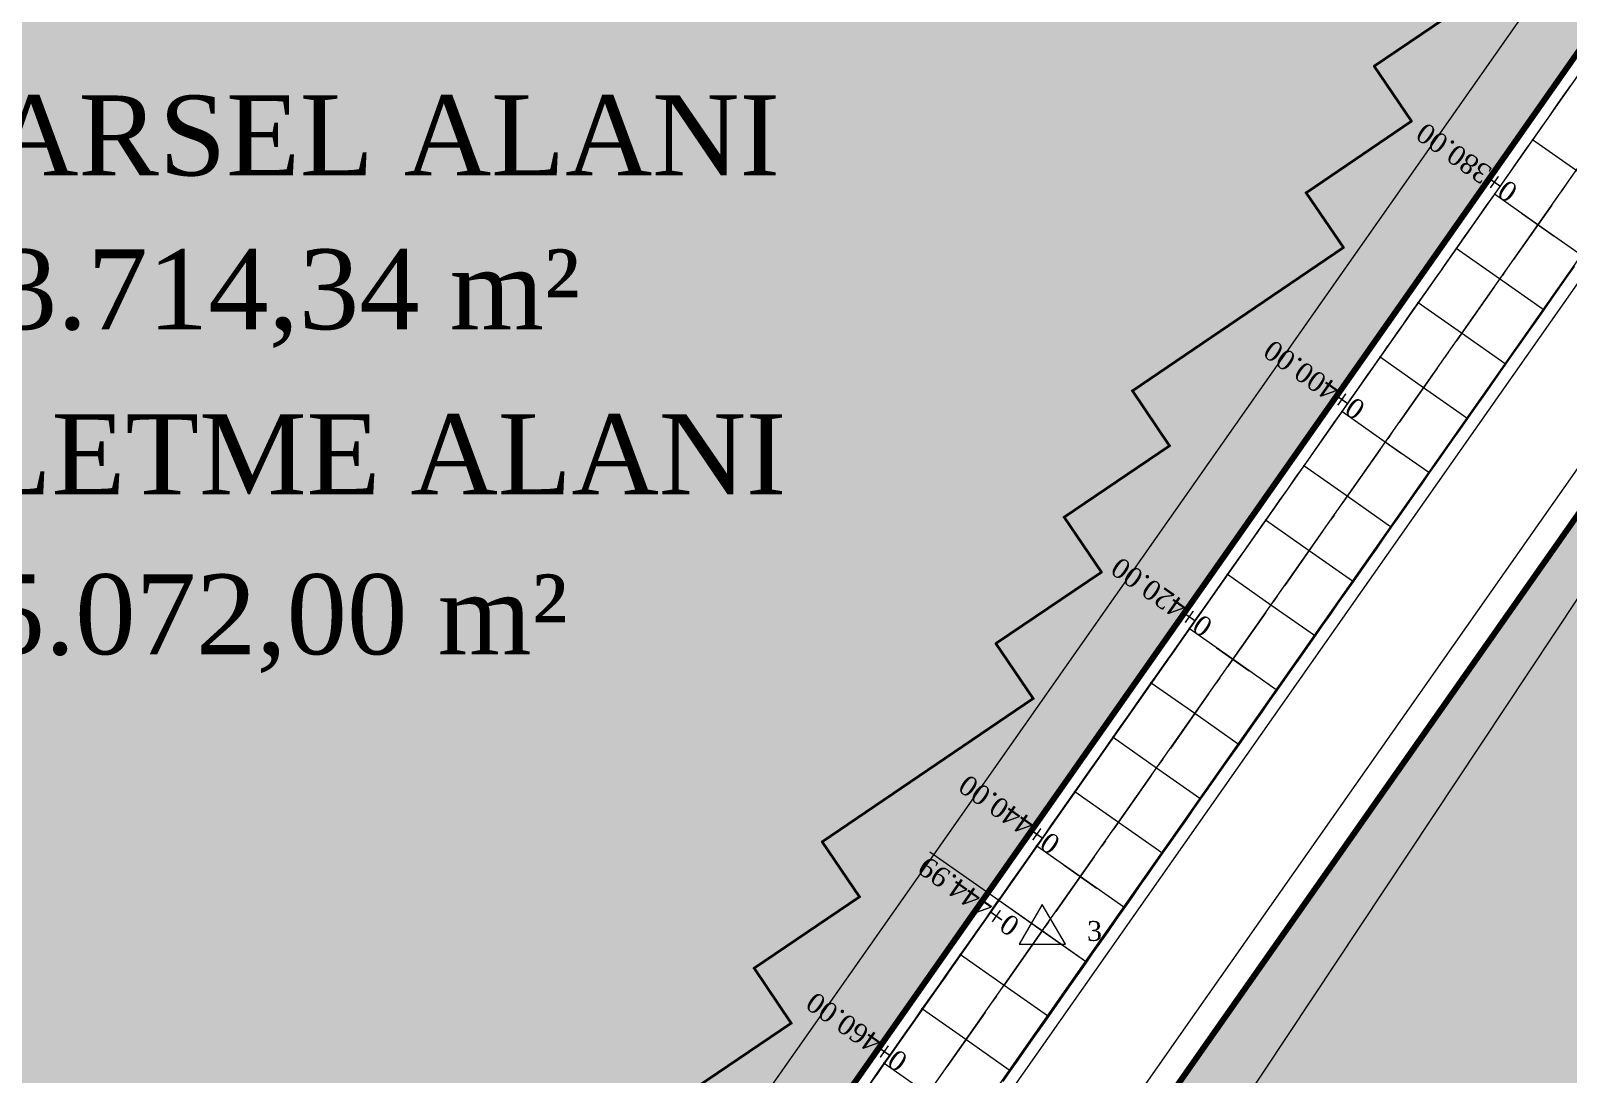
# Model space of a CAD drawing. Header units: metres. Extents: x 478603 to 489313, y 4282657 to 4289463.
# Drawn here: x 479987 to 480102.8, y 4287475.3 to 4287553.9 of the extents above; entities that cross this region are included whole.
import ezdxf

# ---------------------------------------------------------------- set-up
doc = ezdxf.new("R2010")
doc.units = ezdxf.units.M
for name, color, linetype, lineweight in [('ADAKENARI', 18, 'Continuous', 0), ('DEGER', 18, 'Continuous', 20), ('EKS_5', 5, 'Continuous', 0), ('EKSENLER', 3, 'Continuous', 0), ('HDA_5', 30, 'Continuous', 0), ('HDO_5', 30, 'Continuous', 0), ('KALDIRIM', 11, 'Continuous', 0), ('KDA_5', 150, 'Continuous', 20), ('KYA_5', 1, 'Continuous', 20), ('KYO_5', 1, 'Continuous', 20), ('PARSEL_ALAN', 254, 'Continuous', 0), ('PARSEL_SERA_ALAN', 9, 'Continuous', 40), ('PL_ALİNMAN', 1, 'Continuous', 0), ('PL_ENKESIT', 1, 'Continuous', 0), ('PL_KM', 4, 'Continuous', 0), ('PL_KMYAZI', 30, 'Continuous', 0), ('PL_SEMBOL', 7, 'Continuous', 0), ('PL_SOME', 7, 'Continuous', 0), ('PL_TOTFKM', 7, 'Continuous', 0), ('REFUJ', 63, 'Continuous', 0), ('REVIZE_ONERI_KAM_SNR', 9, 'Continuous', 0), ('SEV_KYA_HDA', 3, 'Continuous', 0), ('SEV_KYO_HDO', 3, 'Continuous', 0), ('SEV_YKA_KDA', 3, 'Continuous', 0), ('SNR_PLANONAMAA', 233, 'Continuous', 0), ('SNR_YAPIYAK', 18, 'Continuous', 0), ('YKA_5', 33, 'Continuous', 0), ('YKO_5', 33, 'Continuous', 0)]:
    doc.layers.add(name, color=color, linetype=linetype, lineweight=lineweight)
doc.styles.get("Standard").update_dxf_attribs({"font": 'times.ttf'})

# ---------------------------------------------------------------- blocks, each defined once
blk = doc.blocks.new('3')
at = {"layer": 'PL_SEMBOL'}
for p, q in [((0, 2), (-1.75, -1)), ((1.75, -1), (0, 2)), ((0.125, 0.125), (-0.125, -0.125)), ((-0.125, 0.125), (0.125, -0.125)), ((-1.75, -1), (1.75, -1))]:
    blk.add_line(p, q, dxfattribs=at)

msp = doc.modelspace()

# ---------------------------------------------------------------- hatches: boundary and pattern name
at = {"layer": 'PARSEL_ALAN'}
msp.add_hatch(color=256, dxfattribs=at).paths.add_polyline_path([(479996.22, 4287399.35), (480059.06, 4287488.92), (480291.13, 4287819.67), (480291.2, 4287822.99), (480283.53, 4287834.91), (480280.8, 4287835.46), (479887.05, 4287565.85), (479878.8, 4287560.2), (479992, 4287393.33)])
at = {"layer": 'PARSEL_SERA_ALAN'}
msp.add_hatch(color=256, dxfattribs=at).paths.add_polyline_path([(479889.34, 4287561.31), (480275.03, 4287822.94), (480280.65, 4287814.66), (480272.7, 4287809.28), (480264.76, 4287803.89), (480267.57, 4287799.75), (480259.62, 4287794.36), (480262.43, 4287790.22), (480254.48, 4287784.83), (480257.29, 4287780.69), (480241.4, 4287769.92), (480244.21, 4287765.78), (480236.26, 4287760.39), (480239.07, 4287756.25), (480231.12, 4287750.86), (480223.18, 4287745.47), (480225.99, 4287741.34), (480218.04, 4287735.95), (480220.85, 4287731.81), (480212.9, 4287726.42), (480215.71, 4287722.28), (480199.82, 4287711.5), (480202.63, 4287707.37), (480194.68, 4287701.98), (480197.49, 4287697.84), (480189.55, 4287692.45), (480192.35, 4287688.31), (480176.46, 4287677.53), (480179.27, 4287673.4), (480171.33, 4287668.01), (480174.13, 4287663.87), (480166.19, 4287658.48), (480168.99, 4287654.34), (480153.1, 4287643.56), (480155.91, 4287639.43), (480147.97, 4287634.04), (480150.77, 4287629.9), (480142.83, 4287624.51), (480134.88, 4287619.12), (480137.69, 4287614.98), (480129.75, 4287609.59), (480132.55, 4287605.46), (480124.61, 4287600.07), (480127.42, 4287595.93), (480111.53, 4287585.15), (480114.33, 4287581.01), (480106.39, 4287575.62), (480109.2, 4287571.49), (480101.25, 4287566.1), (480104.06, 4287561.96), (480088.17, 4287551.18), (480090.97, 4287547.04), (480083.03, 4287541.66), (480085.84, 4287537.52), (480069.95, 4287526.74), (480072.75, 4287522.6), (480064.81, 4287517.21), (480067.62, 4287513.07), (480059.67, 4287507.69), (480062.48, 4287503.55), (480046.59, 4287492.77), (480049.4, 4287488.63), (480041.45, 4287483.24), (480044.26, 4287479.1), (480036.31, 4287473.72), (480039.12, 4287469.58), (480023.23, 4287458.8), (480026.04, 4287454.66), (480018.09, 4287449.27), (480020.9, 4287445.13), (480005.01, 4287434.36), (480007.82, 4287430.22), (479999.87, 4287424.83), (480002.68, 4287420.69), (479994.73, 4287415.3), (479997.54, 4287411.16), (479989.6, 4287405.78), (479885.74, 4287558.88)])
at = {"layer": 'REVIZE_ONERI_KAM_SNR'}
msp.add_hatch(color=256, dxfattribs=at).paths.add_polyline_path([(480391.37, 4287736.67), (479958.38, 4287021.55), (479846.66, 4286823.22), (479817.89, 4286807.32), (479678.54, 4286593.14), (479667.02, 4286563.36), (479171.87, 4285664.49), (479060.05, 4285423.5), (478955.18, 4285211.94), (478971.57, 4285181.44), (478973.58, 4285138.06), (478896.83, 4284994.41), (478884.26, 4284953.22), (478871.38, 4284822.15), (478829.64, 4284818.29), (478829.64, 4284859.4), (478806.79, 4284865.48), (478716.87, 4284674.35), (478705.55, 4284645.23), (478602.86, 4284697.15), (478665.09, 4284834.56), (478661.84, 4284859.59), (478721.27, 4284982.03), (478734.09, 4284989.86), (478857.78, 4285241.35), (478838.86, 4285277.85), (478831.67, 4285382.6), (478866.61, 4285387.39), (478882.65, 4285289.09), (479341.44, 4286225.89), (479492.42, 4286515.34), (479668.69, 4286852.71), (479834.72, 4287134.36), (480316.15, 4287820.51), (480353.75, 4287856.55), (480321.39, 4287969.42), (480358.64, 4287985.06), (480384.47, 4287906.35), (480463.86, 4288018.44), (480598.66, 4288207.44), (480775.09, 4288481.28), (480856.22, 4288581.77), (481195.87, 4289025.92), (481277.92, 4288967.09), (481191.32, 4288856.62), (480684.78, 4288177.97), (480420.91, 4287781.11), (480447.15, 4287667.53), (480456.56, 4287584.46), (480422.31, 4287581.55), (480417.61, 4287623.09), (480404.49, 4287679.88)])

# ---------------------------------------------------------------- linework, layer by layer
at = {"layer": 'ADAKENARI', "lineweight": 200}
for p, q in [((480291.13, 4287819.67), (480059.06, 4287488.92)), ((480075.44, 4287477.43), (480316.15, 4287820.51)), ((480059.06, 4287488.92), (479996.22, 4287399.35)), ((479834.72, 4287134.36), (480075.44, 4287477.43))]:
    msp.add_line(p, q, dxfattribs=at)
at = {"layer": 'EKS_5'}
for p in [(480100.49, 4287539.25, 945.3), (480097.61, 4287535.16, 945.14), (480094.74, 4287531.07, 944.98), (480091.87, 4287526.97, 944.81), (480089, 4287522.88, 944.65), (480086.13, 4287518.79, 944.49), (480083.26, 4287514.69, 944.33), (480080.38, 4287510.6, 944.16), (480077.51, 4287506.51, 944), (480074.64, 4287502.42, 943.84), (480071.77, 4287498.32, 943.68), (480068.9, 4287494.23, 943.51), (480066.02, 4287490.14, 943.35), (480063.15, 4287486.04, 943.19), (480063.16, 4287486.05, 943.19), (480060.28, 4287481.95, 943.03), (480057.41, 4287477.86, 942.86)]:
    msp.add_point(p, dxfattribs=at)
at = {"layer": 'EKSENLER'}
for p, q in [((480063.16, 4287486.05), (480303.99, 4287829.29)), ((479822.1, 4287142.49), (480063.16, 4287486.05))]:
    msp.add_line(p, q, dxfattribs=at)
at = {"layer": 'HDA_5'}
for points in [[(480092.22, 4287534.45, 944.93), (480091.46, 4287533.37, 944.85), (480090.57, 4287532.1, 944.84)], [(480078.02, 4287514.21, 944.14), (480077.1, 4287512.9, 944.03), (480076.53, 4287512.09, 944), (480075.95, 4287511.27, 943.97), (480075.38, 4287510.45, 943.94), (480074.8, 4287509.63, 943.9), (480074.23, 4287508.81, 943.87), (480073.65, 4287507.99, 943.84), (480073.08, 4287507.17, 943.81), (480072.51, 4287506.36, 943.77), (480071.93, 4287505.54, 943.74), (480071.36, 4287504.72, 943.71), (480070.78, 4287503.9, 943.68), (480070.21, 4287503.08, 943.64), (480069.63, 4287502.26, 943.61), (480069.06, 4287501.44, 943.58), (480068.49, 4287500.63, 943.55), (480067.91, 4287499.81, 943.51), (480067.34, 4287498.99, 943.48), (480066.76, 4287498.17, 943.45), (480066.19, 4287497.35, 943.42), (480065.61, 4287496.53, 943.38), (480065.05, 4287495.72, 943.35), (480064.48, 4287494.92, 943.32), (480063.91, 4287494.11, 943.29), (480063.34, 4287493.29, 943.25), (480062.74, 4287492.44, 943.22), (480062.11, 4287491.54, 943.19), (480061.47, 4287490.63, 943.15), (480060.85, 4287489.74, 943.11), (480060.28, 4287488.93, 943.08), (480059.87, 4287488.35, 943.06), (480059.77, 4287488.21, 943.06), (480059.83, 4287488.28, 943.06), (480059.92, 4287488.42, 943.06), (480059.97, 4287488.5, 943.06), (480059.87, 4287488.35, 943.06), (480059.47, 4287487.77, 943.04), (480058.9, 4287486.96, 943), (480058.27, 4287486.06, 942.97), (480057.63, 4287485.15, 942.93), (480057, 4287484.25, 942.9), (480056.4, 4287483.4, 942.86), (480055.83, 4287482.58, 942.83), (480055.26, 4287481.78, 942.8), (480054.69, 4287480.97, 942.77), (480054.13, 4287480.16, 942.73), (480053.55, 4287479.35, 942.7), (480052.98, 4287478.53, 942.67), (480052.41, 4287477.71, 942.64), (480051.83, 4287476.89, 942.6), (480051.25, 4287476.07, 942.57), (480050.68, 4287475.25, 942.54)]]:
    msp.add_polyline3d(points, dxfattribs=at)
for p in [(480091.46, 4287533.37, 944.85), (480077.1, 4287512.9, 944.03), (480074.23, 4287508.81, 943.87), (480071.36, 4287504.72, 943.71), (480068.49, 4287500.63, 943.55), (480065.61, 4287496.53, 943.38), (480062.74, 4287492.44, 943.22), (480059.87, 4287488.35, 943.06), (480059.87, 4287488.35, 943.06), (480057, 4287484.25, 942.9), (480054.13, 4287480.16, 942.73), (480051.25, 4287476.07, 942.57)]:
    msp.add_point(p, dxfattribs=at)
at = {"layer": 'HDO_5'}
msp.add_polyline3d([(480103.19, 4287536.13, 945.14), (480102.62, 4287535.31, 945.11), (480102.05, 4287534.49, 945.07), (480101.47, 4287533.67, 945.04), (480100.9, 4287532.86, 945.01), (480100.32, 4287532.04, 944.98), (480099.75, 4287531.22, 944.94), (480099.17, 4287530.4, 944.91), (480098.6, 4287529.58, 944.88), (480098.03, 4287528.76, 944.85), (480097.45, 4287527.94, 944.81), (480096.88, 4287527.13, 944.78), (480096.3, 4287526.31, 944.75), (480095.73, 4287525.49, 944.72), (480095.15, 4287524.67, 944.68), (480094.58, 4287523.85, 944.65), (480094, 4287523.03, 944.62), (480093.43, 4287522.21, 944.59), (480092.86, 4287521.4, 944.55), (480092.28, 4287520.58, 944.52), (480091.71, 4287519.76, 944.49), (480091.13, 4287518.94, 944.46), (480090.56, 4287518.12, 944.42), (480089.98, 4287517.3, 944.39), (480089.41, 4287516.48, 944.36), (480088.84, 4287515.67, 944.33), (480088.26, 4287514.85, 944.29), (480087.69, 4287514.03, 944.26), (480087.11, 4287513.21, 944.23), (480086.54, 4287512.39, 944.2), (480085.96, 4287511.57, 944.16), (480085.39, 4287510.75, 944.13), (480084.82, 4287509.94, 944.1), (480084.24, 4287509.12, 944.07), (480083.67, 4287508.3, 944.03), (480083.09, 4287507.48, 944), (480082.52, 4287506.66, 943.97), (480081.94, 4287505.84, 943.94), (480081.37, 4287505.02, 943.9), (480080.79, 4287504.2, 943.87), (480080.22, 4287503.39, 943.84), (480079.65, 4287502.57, 943.81), (480079.07, 4287501.75, 943.77), (480078.5, 4287500.93, 943.74), (480077.92, 4287500.11, 943.71), (480077.35, 4287499.29, 943.68), (480076.77, 4287498.48, 943.64), (480076.2, 4287497.66, 943.61), (480075.63, 4287496.84, 943.58), (480075.05, 4287496.02, 943.55), (480074.48, 4287495.2, 943.51), (480073.9, 4287494.38, 943.48), (480073.33, 4287493.56, 943.45), (480072.75, 4287492.74, 943.42), (480072.18, 4287491.93, 943.38), (480071.61, 4287491.12, 943.35), (480071.04, 4287490.31, 943.32), (480070.48, 4287489.5, 943.29), (480069.9, 4287488.68, 943.25), (480069.31, 4287487.83, 943.22), (480068.68, 4287486.94, 943.19), (480068.04, 4287486.02, 943.15), (480067.41, 4287485.13, 943.11), (480066.84, 4287484.32, 943.08), (480066.44, 4287483.75, 943.06), (480066.34, 4287483.6, 943.06), (480066.39, 4287483.68, 943.06), (480066.49, 4287483.81, 943.06), (480066.54, 4287483.89, 943.06), (480066.44, 4287483.74, 943.06), (480066.03, 4287483.16, 943.04), (480065.46, 4287482.35, 943), (480064.83, 4287481.46, 942.97), (480064.19, 4287480.54, 942.93), (480063.56, 4287479.65, 942.9), (480062.97, 4287478.8, 942.86), (480062.39, 4287477.98, 942.83), (480061.83, 4287477.17, 942.8), (480061.26, 4287476.36, 942.77), (480060.69, 4287475.55, 942.73), (480060.12, 4287474.74, 942.7)], dxfattribs=at)
for p in [(480100.9, 4287532.86, 945.01), (480098.03, 4287528.76, 944.85), (480095.15, 4287524.67, 944.68), (480092.28, 4287520.58, 944.52), (480089.41, 4287516.48, 944.36), (480086.54, 4287512.39, 944.2), (480083.67, 4287508.3, 944.03), (480080.79, 4287504.2, 943.87), (480077.92, 4287500.11, 943.71), (480075.05, 4287496.02, 943.55), (480072.18, 4287491.93, 943.38), (480069.31, 4287487.83, 943.22), (480066.44, 4287483.75, 943.06), (480066.44, 4287483.74, 943.06), (480063.56, 4287479.65, 942.9), (480060.69, 4287475.55, 942.73)]:
    msp.add_point(p, dxfattribs=at)
at = {"layer": 'KALDIRIM'}
for p, q in [((480066.43, 4287483.75), (480310.94, 4287832.23)), ((480292.27, 4287819.55), (480059.88, 4287488.35)), ((480059.88, 4287488.35), (479997.77, 4287399.82)), ((479825.47, 4287140.32), (480066.43, 4287483.75))]:
    msp.add_line(p, q, dxfattribs=at)
at = {"layer": 'KDA_5'}
for points in [[(480102.95, 4287549.74, 945.41), (480102.38, 4287548.92, 945.38), (480101.8, 4287548.1, 945.36), (480101.23, 4287547.28, 945.33), (480100.65, 4287546.46, 945.3), (480100.08, 4287545.65, 945.27), (480099.51, 4287544.83, 945.23), (480098.94, 4287544.02, 945.19), (480098.37, 4287543.21, 945.15), (480097.79, 4287542.39, 945.11), (480097.21, 4287541.55, 945.07), (480096.6, 4287540.69, 945.04), (480095.99, 4287539.82, 945), (480095.39, 4287538.96, 944.96), (480094.81, 4287538.15, 944.92), (480094.33, 4287537.46, 944.89), (480094.02, 4287537.01, 944.92), (480093.8, 4287536.7, 944.94), (480093.61, 4287536.43, 944.96), (480093.44, 4287536.17, 944.98), (480093.27, 4287535.92, 945)], [(480089.21, 4287530.14, 944.77), (480089.14, 4287530.05, 944.76), (480089.06, 4287529.94, 944.74), (480088.97, 4287529.81, 944.73), (480088.84, 4287529.62, 944.7), (480088.59, 4287529.27, 944.66), (480088.14, 4287528.62, 944.62), (480087.56, 4287527.81, 944.57), (480086.95, 4287526.94, 944.51), (480086.33, 4287526.05, 944.46), (480085.72, 4287525.18, 944.41), (480085.13, 4287524.35, 944.37), (480084.56, 4287523.54, 944.34), (480084, 4287522.73, 944.3), (480083.43, 4287521.92, 944.27), (480082.85, 4287521.09, 944.23), (480082.24, 4287520.22, 944.21), (480081.62, 4287519.34, 944.19), (480081.01, 4287518.47, 944.16), (480080.44, 4287517.66, 944.15), (480079.98, 4287517, 944.13), (480079.71, 4287516.61, 944.16), (480079.55, 4287516.38, 944.17), (480079.43, 4287516.21, 944.18), (480079.33, 4287516.06, 944.19), (480079.22, 4287515.91, 944.2)]]:
    msp.add_polyline3d(points, dxfattribs=at)
for p in [(480100.08, 4287545.65, 945.27), (480097.21, 4287541.55, 945.07), (480094.33, 4287537.46, 944.89), (480088.59, 4287529.27, 944.66), (480085.72, 4287525.18, 944.41), (480082.85, 4287521.09, 944.23), (480079.98, 4287517, 944.13)]:
    msp.add_point(p, dxfattribs=at)
at = {"layer": 'KYA_5'}
for points in [[(480093.27, 4287535.92, 945), (480092.91, 4287535.43, 944.98), (480092.56, 4287534.93, 944.96), (480092.21, 4287534.43, 944.93), (480091.84, 4287533.92, 944.91), (480091.46, 4287533.37, 944.89), (480091.03, 4287532.76, 944.87), (480090.58, 4287532.12, 944.84), (480090.13, 4287531.46, 944.82), (480089.67, 4287530.81, 944.79), (480089.21, 4287530.14, 944.77)], [(480079.22, 4287515.91, 944.2), (480078.82, 4287515.34, 944.18), (480078.41, 4287514.76, 944.16), (480077.99, 4287514.17, 944.14), (480077.56, 4287513.57, 944.12), (480077.1, 4287512.91, 944.1), (480076.56, 4287512.15, 944.09), (480075.98, 4287511.33, 944.08), (480075.4, 4287510.5, 944.07), (480074.8, 4287509.66, 944.05), (480074.22, 4287508.82, 944.04), (480073.64, 4287508, 944.02), (480073.06, 4287507.18, 943.99), (480072.49, 4287506.36, 943.97), (480071.91, 4287505.55, 943.95), (480071.34, 4287504.73, 943.92), (480070.77, 4287503.91, 943.89), (480070.19, 4287503.09, 943.86), (480069.62, 4287502.28, 943.82), (480069.04, 4287501.46, 943.79), (480068.47, 4287500.64, 943.76), (480067.89, 4287499.82, 943.73), (480067.32, 4287499, 943.69), (480066.74, 4287498.18, 943.66), (480066.17, 4287497.36, 943.63), (480065.6, 4287496.54, 943.6), (480065.03, 4287495.74, 943.57), (480064.46, 4287494.93, 943.54), (480063.89, 4287494.12, 943.5), (480063.32, 4287493.3, 943.47), (480062.72, 4287492.45, 943.44), (480062.1, 4287491.56, 943.41), (480061.45, 4287490.64, 943.37), (480060.83, 4287489.75, 943.34), (480060.26, 4287488.94, 943.31), (480059.86, 4287488.37, 943.29), (480059.75, 4287488.22, 943.29), (480059.81, 4287488.3, 943.29), (480059.9, 4287488.43, 943.29), (480059.96, 4287488.51, 943.29), (480059.85, 4287488.36, 943.29), (480059.45, 4287487.78, 943.27), (480058.88, 4287486.97, 943.25), (480058.25, 4287486.08, 943.22), (480057.6, 4287485.16, 943.2), (480056.98, 4287484.27, 943.17), (480056.38, 4287483.42, 943.13), (480055.8, 4287482.6, 943.1), (480055.24, 4287481.79, 943.07), (480054.67, 4287480.98, 943.04), (480054.1, 4287480.18, 943), (480053.53, 4287479.36, 942.96), (480052.96, 4287478.54, 942.92), (480052.39, 4287477.72, 942.88), (480051.81, 4287476.9, 942.84), (480051.24, 4287476.08, 942.8), (480050.66, 4287475.26, 942.77), (480050.09, 4287474.44, 942.74)]]:
    msp.add_polyline3d(points, dxfattribs=at)
for p in [(480091.46, 4287533.37, 944.89), (480077.1, 4287512.91, 944.1), (480074.22, 4287508.82, 944.04), (480071.34, 4287504.73, 943.92), (480068.47, 4287500.64, 943.76), (480065.6, 4287496.54, 943.6), (480062.72, 4287492.45, 943.44), (480059.85, 4287488.36, 943.29), (480059.86, 4287488.37, 943.29), (480056.98, 4287484.27, 943.17), (480054.1, 4287480.18, 943), (480051.24, 4287476.08, 942.8)]:
    msp.add_point(p, dxfattribs=at)
at = {"layer": 'KYO_5'}
msp.add_polyline3d([(480103.22, 4287536.11, 945.48), (480102.65, 4287535.29, 945.45), (480102.07, 4287534.47, 945.43), (480101.5, 4287533.65, 945.41), (480100.93, 4287532.83, 945.38), (480100.35, 4287532.02, 945.36), (480099.78, 4287531.2, 945.33), (480099.21, 4287530.38, 945.31), (480098.63, 4287529.56, 945.28), (480098.06, 4287528.74, 945.26), (480097.48, 4287527.92, 945.22), (480096.91, 4287527.1, 945.19), (480096.34, 4287526.28, 945.16), (480095.76, 4287525.47, 945.12), (480095.19, 4287524.65, 945.09), (480094.61, 4287523.83, 945.05), (480094.04, 4287523.01, 945.02), (480093.46, 4287522.19, 944.99), (480092.89, 4287521.37, 944.95), (480092.31, 4287520.55, 944.92), (480091.74, 4287519.74, 944.89), (480091.17, 4287518.92, 944.86), (480090.59, 4287518.1, 944.83), (480090.02, 4287517.28, 944.8), (480089.44, 4287516.46, 944.77), (480088.87, 4287515.64, 944.75), (480088.3, 4287514.82, 944.73), (480087.72, 4287514, 944.71), (480087.15, 4287513.18, 944.68), (480086.58, 4287512.36, 944.66), (480086, 4287511.54, 944.64), (480085.43, 4287510.73, 944.62), (480084.86, 4287509.91, 944.61), (480084.28, 4287509.09, 944.59), (480083.71, 4287508.27, 944.57), (480083.14, 4287507.45, 944.54), (480082.56, 4287506.63, 944.51), (480081.99, 4287505.81, 944.48), (480081.41, 4287504.99, 944.45), (480080.84, 4287504.17, 944.42), (480080.26, 4287503.36, 944.38), (480079.69, 4287502.54, 944.34), (480079.11, 4287501.72, 944.3), (480078.54, 4287500.9, 944.26), (480077.96, 4287500.08, 944.21), (480077.39, 4287499.27, 944.17), (480076.81, 4287498.45, 944.13), (480076.24, 4287497.63, 944.08), (480075.66, 4287496.81, 944.04), (480075.09, 4287495.99, 943.99), (480074.51, 4287495.17, 943.98), (480073.94, 4287494.35, 943.96), (480073.37, 4287493.53, 943.94), (480072.79, 4287492.71, 943.92), (480072.22, 4287491.9, 943.9), (480071.65, 4287491.09, 943.89), (480071.09, 4287490.28, 943.87), (480070.52, 4287489.47, 943.85), (480069.95, 4287488.65, 943.83), (480069.36, 4287487.8, 943.82), (480068.73, 4287486.9, 943.79), (480068.09, 4287485.99, 943.77), (480067.46, 4287485.1, 943.74), (480066.9, 4287484.29, 943.72), (480066.49, 4287483.71, 943.7), (480066.39, 4287483.56, 943.7), (480066.44, 4287483.64, 943.7), (480066.54, 4287483.77, 943.7), (480066.59, 4287483.85, 943.7), (480066.49, 4287483.7, 943.7), (480066.08, 4287483.13, 943.68), (480065.52, 4287482.31, 943.66), (480064.89, 4287481.42, 943.63), (480064.25, 4287480.5, 943.6), (480063.62, 4287479.61, 943.58), (480063.02, 4287478.76, 943.55), (480062.45, 4287477.94, 943.51), (480061.88, 4287477.13, 943.48), (480061.32, 4287476.32, 943.45), (480060.75, 4287475.51, 943.42), (480060.18, 4287474.7, 943.39)], dxfattribs=at)
for p in [(480100.93, 4287532.83, 945.38), (480098.06, 4287528.74, 945.26), (480095.19, 4287524.65, 945.09), (480092.31, 4287520.55, 944.92), (480089.44, 4287516.46, 944.77), (480086.58, 4287512.36, 944.66), (480083.71, 4287508.27, 944.57), (480080.84, 4287504.17, 944.42), (480077.96, 4287500.08, 944.21), (480075.09, 4287495.99, 943.99), (480072.22, 4287491.9, 943.9), (480069.36, 4287487.8, 943.82), (480066.49, 4287483.71, 943.7), (480066.49, 4287483.7, 943.7), (480063.62, 4287479.61, 943.58), (480060.75, 4287475.51, 943.42)]:
    msp.add_point(p, dxfattribs=at)
at = {"layer": 'PARSEL_ALAN'}
for points in [[(479996.22, 4287399.35, 939.64), (480059.06, 4287488.92, 943.27), (480291.13, 4287819.67, 945.98), (480291.2, 4287822.99, 946.04), (480283.53, 4287834.91, 945.68), (480280.8, 4287835.46, 945.57), (479887.05, 4287565.85, 932.11), (479878.8, 4287560.2, 932.16), (479992, 4287393.33, 939.52), (479996.22, 4287399.35, 939.64)], [(479996.22, 4287399.35, 0), (480059.06, 4287488.92, 0), (480291.13, 4287819.67, 0), (480291.2, 4287822.99, 0), (480283.53, 4287834.91, 0), (480280.8, 4287835.46, 0), (479887.05, 4287565.85, 0), (479878.8, 4287560.2, 0), (479992, 4287393.33, 0), (479996.22, 4287399.35, 0)]]:
    msp.add_polyline3d(points, close=True, dxfattribs=at)
at = {"layer": 'PARSEL_SERA_ALAN'}
msp.add_polyline3d([(480104.06, 4287561.96, 0), (480088.17, 4287551.18, 0), (480090.97, 4287547.04, 0), (480083.03, 4287541.66, 0), (480085.84, 4287537.52, 0), (480069.95, 4287526.74, 0), (480072.75, 4287522.6, 0), (480064.81, 4287517.21, 0), (480067.62, 4287513.07, 0), (480059.67, 4287507.69, 0), (480062.48, 4287503.55, 0), (480046.59, 4287492.77, 0), (480049.4, 4287488.63, 0), (480041.45, 4287483.24, 0), (480044.26, 4287479.1, 0), (480036.31, 4287473.72, 0)], dxfattribs=at)
msp.add_polyline3d([(480104.06, 4287561.96, 0), (480088.17, 4287551.18, 0), (480090.97, 4287547.04, 0), (480083.03, 4287541.66, 0), (480085.84, 4287537.52, 0), (480069.95, 4287526.74, 0), (480072.75, 4287522.6, 0), (480064.81, 4287517.21, 0), (480067.62, 4287513.07, 0), (480059.67, 4287507.69, 0), (480062.48, 4287503.55, 0), (480046.59, 4287492.77, 0), (480049.4, 4287488.63, 0), (480041.45, 4287483.24, 0), (480044.26, 4287479.1, 0), (480036.31, 4287473.72, 0)], dxfattribs=at)
at = {"layer": 'PL_ALİNMAN'}
for p, q in [((480102.39, 4287541.96), (480102.1, 4287541.55)), ((480101.53, 4287540.73), (480098.65, 4287536.64)), ((480098.08, 4287535.82), (480097.79, 4287535.41)), ((480097.22, 4287534.59), (480094.35, 4287530.5)), ((480093.77, 4287529.68), (480093.48, 4287529.27)), ((480092.91, 4287528.45), (480090.04, 4287524.36)), ((480089.46, 4287523.54), (480089.18, 4287523.13)), ((480088.6, 4287522.31), (480085.73, 4287518.22)), ((480085.16, 4287517.4), (480084.87, 4287516.99)), ((480084.29, 4287516.18), (480081.42, 4287512.08)), ((480080.85, 4287511.26), (480080.56, 4287510.85)), ((480079.99, 4287510.04), (480077.12, 4287505.94)), ((480076.54, 4287505.12), (480076.25, 4287504.72)), ((480075.68, 4287503.9), (480072.81, 4287499.8)), ((480072.23, 4287498.98), (480071.95, 4287498.58)), ((480071.37, 4287497.76), (480068.5, 4287493.66)), ((480067.93, 4287492.85), (480067.64, 4287492.44)), ((480067.06, 4287491.62), (480064.19, 4287487.52)), ((480063.16, 4287486.05), (480060.28, 4287481.96)), ((480063.62, 4287486.71), (480063.33, 4287486.3)), ((480059.71, 4287481.14), (480059.42, 4287480.73)), ((480058.85, 4287479.91), (480055.98, 4287475.82))]:
    msp.add_line(p, q, dxfattribs=at)
at = {"layer": 'PL_ENKESIT'}
for points in [[(480106.67, 4287541.02, 945.64), (480106.64, 4287541.04, 945.34), (480106.63, 4287541.05, 945.39), (480103.36, 4287543.35, 945.47), (480100.08, 4287545.64, 945.39), (480100.08, 4287545.65, 945.27)], [(480103.8, 4287536.93, 945.5), (480103.77, 4287536.95, 945.17), (480103.76, 4287536.95, 945.22), (480100.49, 4287539.25, 945.3), (480097.21, 4287541.55, 945.22), (480097.21, 4287541.55, 945.07)], [(480100.93, 4287532.83, 945.38), (480100.9, 4287532.86, 945.01), (480100.89, 4287532.86, 945.06), (480097.61, 4287535.16, 945.14), (480094.34, 4287537.46, 945.06), (480094.33, 4287537.46, 944.89)], [(480098.06, 4287528.74, 945.26), (480098.03, 4287528.76, 944.85), (480098.02, 4287528.77, 944.9), (480094.74, 4287531.07, 944.98), (480091.47, 4287533.36, 944.9), (480091.46, 4287533.37, 944.85), (480091.46, 4287533.37, 944.89)], [(480095.19, 4287524.65, 945.09), (480095.15, 4287524.67, 944.68), (480095.15, 4287524.68, 944.73), (480091.87, 4287526.97, 944.81), (480088.6, 4287529.27, 944.73), (480088.59, 4287529.27, 944.66)], [(480092.31, 4287520.55, 944.92), (480092.28, 4287520.58, 944.52), (480092.27, 4287520.58, 944.57), (480089, 4287522.88, 944.65), (480085.72, 4287525.18, 944.57), (480085.72, 4287525.18, 944.41)], [(480089.44, 4287516.46, 944.77), (480089.41, 4287516.48, 944.36), (480089.4, 4287516.49, 944.41), (480086.13, 4287518.79, 944.49), (480082.85, 4287521.08, 944.41), (480082.85, 4287521.09, 944.23)], [(480086.58, 4287512.36, 944.66), (480086.54, 4287512.39, 944.2), (480086.53, 4287512.4, 944.25), (480083.26, 4287514.69, 944.33), (480079.98, 4287516.99, 944.25), (480079.98, 4287517, 944.13)], [(480083.71, 4287508.27, 944.57), (480083.67, 4287508.3, 944.03), (480083.66, 4287508.3, 944.08), (480080.38, 4287510.6, 944.16), (480077.11, 4287512.9, 944.08), (480077.1, 4287512.9, 944.03), (480077.1, 4287512.91, 944.1)], [(480080.84, 4287504.17, 944.42), (480080.79, 4287504.2, 943.87), (480080.79, 4287504.21, 943.92), (480077.51, 4287506.51, 944), (480074.24, 4287508.81, 943.92), (480074.23, 4287508.81, 943.87), (480074.22, 4287508.82, 944.04)], [(480077.96, 4287500.08, 944.21), (480077.92, 4287500.11, 943.71), (480077.91, 4287500.12, 943.76), (480074.64, 4287502.42, 943.84), (480071.37, 4287504.71, 943.76), (480071.36, 4287504.72, 943.71), (480071.34, 4287504.73, 943.92)], [(480075.09, 4287495.99, 943.99), (480075.05, 4287496.02, 943.55), (480075.04, 4287496.02, 943.6), (480071.77, 4287498.32, 943.68), (480068.49, 4287500.62, 943.6), (480068.49, 4287500.63, 943.55), (480068.47, 4287500.64, 943.76)], [(480072.22, 4287491.9, 943.9), (480072.18, 4287491.93, 943.38), (480072.17, 4287491.93, 943.43), (480068.9, 4287494.23, 943.51), (480065.62, 4287496.53, 943.43), (480065.61, 4287496.53, 943.38), (480065.6, 4287496.54, 943.6)], [(480069.36, 4287487.8, 943.82), (480069.31, 4287487.83, 943.22), (480069.3, 4287487.84, 943.27), (480066.02, 4287490.14, 943.35), (480062.75, 4287492.43, 943.27), (480062.74, 4287492.44, 943.22), (480062.72, 4287492.45, 943.44)], [(480066.49, 4287483.7, 943.7), (480066.44, 4287483.74, 943.06), (480066.43, 4287483.75, 943.11), (480063.15, 4287486.04, 943.19), (480059.88, 4287488.34, 943.11), (480059.87, 4287488.35, 943.06), (480059.85, 4287488.36, 943.29)], [(480066.49, 4287483.71, 943.7), (480066.44, 4287483.75, 943.06), (480066.43, 4287483.75, 943.11), (480063.16, 4287486.05, 943.19), (480059.88, 4287488.35, 943.11), (480059.87, 4287488.35, 943.06), (480059.86, 4287488.37, 943.29)], [(480063.62, 4287479.61, 943.58), (480063.56, 4287479.65, 942.9), (480063.56, 4287479.65, 942.95), (480060.28, 4287481.95, 943.03), (480057.01, 4287484.25, 942.95), (480057, 4287484.25, 942.9), (480056.98, 4287484.27, 943.17)], [(480060.75, 4287475.51, 943.42), (480060.69, 4287475.55, 942.73), (480060.68, 4287475.56, 942.78), (480057.41, 4287477.86, 942.86), (480054.13, 4287480.15, 942.78), (480054.13, 4287480.16, 942.73), (480054.1, 4287480.18, 943)], [(480057.87, 4287471.42, 943.24), (480057.82, 4287471.46, 942.57), (480057.81, 4287471.47, 942.62), (480054.54, 4287473.76, 942.7), (480051.26, 4287476.06, 942.62), (480051.25, 4287476.07, 942.57), (480051.24, 4287476.08, 942.8)]]:
    msp.add_polyline3d(points, dxfattribs=at)
at = {"layer": 'PL_KM'}
for p, q in [((480099.26, 4287540.11), (480101.71, 4287538.39)), ((480087.77, 4287523.74), (480090.23, 4287522.02)), ((480076.28, 4287507.37), (480078.74, 4287505.65)), ((480064.8, 4287491), (480067.25, 4287489.27))]:
    msp.add_line(p, q, dxfattribs=at)
at = {"layer": 'PL_SOME'}
msp.add_point((480063.16, 4287486.05), dxfattribs=at)
at = {"layer": 'REFUJ'}
for p, q in [((480067.25, 4287483.18), (480304.06, 4287820.68)), ((480073.8, 4287478.58), (480310.59, 4287816.06)), ((479826.31, 4287139.78), (480067.25, 4287483.18)), ((479833.04, 4287135.44), (480073.8, 4287478.58))]:
    msp.add_line(p, q, dxfattribs=at)
at = {"layer": 'REVIZE_ONERI_KAM_SNR'}
msp.add_polyline3d([(479492.42, 4286515.34, 0), (479668.69, 4286852.71, 0), (479834.72, 4287134.36, 0), (480316.15, 4287820.51, 0), (480353.75, 4287856.55, 0), (480321.39, 4287969.42, 0), (480358.64, 4287985.06, 0), (480384.47, 4287906.35, 0), (480463.86, 4288018.44, 0)], dxfattribs=at)
msp.add_polyline3d([(479492.42, 4286515.34, 0), (479668.69, 4286852.71, 0), (479834.72, 4287134.36, 0), (480316.15, 4287820.51, 0), (480353.75, 4287856.55, 0), (480321.39, 4287969.42, 0), (480358.64, 4287985.06, 0), (480384.47, 4287906.35, 0), (480463.86, 4288018.44, 0)], dxfattribs=at)
msp.add_polyline3d([(479492.42, 4286515.34, 0), (479668.69, 4286852.71, 0), (479834.72, 4287134.36, 0), (480316.15, 4287820.51, 0), (480353.75, 4287856.55, 0), (480321.39, 4287969.42, 0), (480358.64, 4287985.06, 0), (480384.47, 4287906.35, 0), (480463.86, 4288018.44, 0)], dxfattribs=at)
at = {"layer": 'SEV_KYA_HDA'}
for p, q in [((480091.46, 4287533.37, 944.89), (480091.46, 4287533.37, 944.87)), ((480077.67, 4287513.72, 944.13), (480077.67, 4287513.72, 944.12)), ((480076.52, 4287512.09, 944.09), (480076.53, 4287512.09, 944)), ((480075.37, 4287510.46, 944.06), (480075.37, 4287510.45, 944)), ((480074.22, 4287508.82, 944.04), (480074.23, 4287508.81, 943.87)), ((480073.06, 4287507.19, 943.99), (480073.07, 4287507.18, 943.9)), ((480071.91, 4287505.55, 943.95), (480071.93, 4287505.54, 943.74)), ((480070.77, 4287503.91, 943.89), (480070.77, 4287503.91, 943.78)), ((480069.62, 4287502.27, 943.82), (480069.63, 4287502.26, 943.61)), ((480068.47, 4287500.64, 943.76), (480068.48, 4287500.63, 943.65)), ((480067.32, 4287499, 943.69), (480067.34, 4287498.99, 943.48)), ((480066.17, 4287497.36, 943.63), (480066.18, 4287497.36, 943.52)), ((480065.02, 4287495.73, 943.57), (480065.04, 4287495.71, 943.35)), ((480063.87, 4287494.09, 943.5), (480063.88, 4287494.08, 943.39)), ((480062.72, 4287492.45, 943.44), (480062.74, 4287492.44, 943.22)), ((480061.58, 4287490.81, 943.38), (480061.58, 4287490.81, 943.27)), ((480060.43, 4287489.18, 943.32), (480060.44, 4287489.16, 943.09)), ((480059.28, 4287487.54, 943.26), (480059.29, 4287487.53, 943.15)), ((480058.13, 4287485.91, 943.22), (480058.15, 4287485.89, 942.96)), ((480056.98, 4287484.27, 943.17), (480056.99, 4287484.26, 943.03)), ((480055.83, 4287482.63, 943.1), (480055.85, 4287482.62, 942.83)), ((480054.68, 4287480.99, 943.04), (480054.69, 4287480.99, 942.9)), ((480053.53, 4287479.36, 942.96), (480053.55, 4287479.34, 942.7)), ((480052.38, 4287477.72, 942.88), (480052.39, 4287477.71, 942.76)), ((480051.24, 4287476.08, 942.8), (480051.25, 4287476.07, 942.57))]:
    msp.add_line(p, q, dxfattribs=at)
at = {"layer": 'SEV_KYO_HDO'}
for p, q in [((480102.65, 4287535.29, 945.45), (480102.63, 4287535.3, 945.28)), ((480101.5, 4287533.65, 945.41), (480101.47, 4287533.67, 945.04)), ((480100.35, 4287532.02, 945.36), (480100.34, 4287532.03, 945.17)), ((480099.21, 4287530.38, 945.31), (480099.17, 4287530.4, 944.91)), ((480098.06, 4287528.74, 945.26), (480098.04, 4287528.75, 945.05)), ((480096.91, 4287527.1, 945.19), (480096.88, 4287527.13, 944.78)), ((480095.76, 4287525.47, 945.12), (480095.74, 4287525.48, 944.92)), ((480094.61, 4287523.83, 945.05), (480094.58, 4287523.85, 944.65)), ((480093.46, 4287522.19, 944.99), (480093.45, 4287522.2, 944.79)), ((480092.31, 4287520.55, 944.92), (480092.28, 4287520.58, 944.52)), ((480091.17, 4287518.92, 944.86), (480091.15, 4287518.93, 944.66)), ((480090.02, 4287517.28, 944.8), (480089.98, 4287517.3, 944.39)), ((480088.87, 4287515.64, 944.75), (480088.85, 4287515.65, 944.54)), ((480087.72, 4287514, 944.71), (480087.69, 4287514.03, 944.26)), ((480086.58, 4287512.36, 944.66), (480086.56, 4287512.38, 944.43)), ((480085.43, 4287510.73, 944.62), (480085.39, 4287510.75, 944.13)), ((480084.28, 4287509.09, 944.59), (480084.26, 4287509.1, 944.33)), ((480083.14, 4287507.45, 944.54), (480083.09, 4287507.48, 944)), ((480081.99, 4287505.81, 944.48), (480081.97, 4287505.83, 944.21)), ((480080.84, 4287504.17, 944.42), (480080.79, 4287504.2, 943.87)), ((480079.69, 4287502.54, 944.34), (480079.67, 4287502.55, 944.07)), ((480078.54, 4287500.9, 944.26), (480078.5, 4287500.93, 943.74)), ((480077.39, 4287499.27, 944.17), (480077.37, 4287499.28, 943.92)), ((480076.24, 4287497.63, 944.08), (480076.2, 4287497.66, 943.61)), ((480075.09, 4287495.99, 943.99), (480075.07, 4287496.01, 943.77)), ((480073.94, 4287494.35, 943.96), (480073.9, 4287494.38, 943.48)), ((480072.79, 4287492.72, 943.92), (480072.77, 4287492.73, 943.67)), ((480071.65, 4287491.08, 943.89), (480071.6, 4287491.11, 943.35)), ((480070.5, 4287489.44, 943.85), (480070.48, 4287489.45, 943.57)), ((480069.36, 4287487.8, 943.82), (480069.31, 4287487.83, 943.22)), ((480068.21, 4287486.16, 943.77), (480068.18, 4287486.18, 943.46)), ((480067.06, 4287484.52, 943.72), (480067.01, 4287484.56, 943.09)), ((480065.91, 4287482.88, 943.68), (480065.89, 4287482.9, 943.35)), ((480064.77, 4287481.25, 943.63), (480064.71, 4287481.28, 942.96)), ((480063.62, 4287479.61, 943.58), (480063.59, 4287479.63, 943.24)), ((480062.47, 4287477.97, 943.52), (480062.41, 4287478.01, 942.83)), ((480061.32, 4287476.33, 943.45), (480061.29, 4287476.35, 943.11))]:
    msp.add_line(p, q, dxfattribs=at)
at = {"layer": 'SEV_YKA_KDA'}
for p, q in [((480101.81, 4287548.1, 945.48), (480101.8, 4287548.1, 945.36)), ((480100.66, 4287546.46, 945.42), (480100.66, 4287546.46, 945.36)), ((480099.51, 4287544.82, 945.35), (480099.5, 4287544.83, 945.23)), ((480098.36, 4287543.19, 945.29), (480098.36, 4287543.19, 945.22)), ((480097.21, 4287541.55, 945.22), (480097.21, 4287541.55, 945.07)), ((480096.06, 4287539.91, 945.16), (480096.06, 4287539.91, 945.08)), ((480094.91, 4287538.28, 945.09), (480094.91, 4287538.28, 944.93)), ((480093.77, 4287536.64, 945.03), (480093.76, 4287536.64, 944.99)), ((480088.02, 4287528.45, 944.7), (480088.02, 4287528.45, 944.61)), ((480086.87, 4287526.81, 944.64), (480086.87, 4287526.82, 944.57)), ((480085.72, 4287525.18, 944.57), (480085.72, 4287525.18, 944.41)), ((480084.58, 4287523.54, 944.51), (480084.57, 4287523.54, 944.42)), ((480083.43, 4287521.9, 944.44), (480083.42, 4287521.91, 944.26)), ((480082.28, 4287520.27, 944.38), (480082.28, 4287520.27, 944.29)), ((480081.13, 4287518.63, 944.31), (480081.12, 4287518.63, 944.17)), ((480079.98, 4287516.99, 944.25), (480079.98, 4287516.99, 944.19))]:
    msp.add_line(p, q, dxfattribs=at)
at = {"layer": 'SNR_PLANONAMAA'}
msp.add_line((480313.43, 4287827.6, 942.48), (480037.02, 4287410.95, 942.48), dxfattribs=at)
at = {"layer": 'SNR_YAPIYAK'}
for p, q in [((480286.16, 4287821.3, 912.34), (480054.97, 4287491.79, 912.34)), ((480054.97, 4287491.79, 912.34), (479992.06, 4287402.14, 912.34))]:
    msp.add_line(p, q, dxfattribs=at)
at = {"layer": 'YKA_5'}
msp.add_polyline3d([(480102.96, 4287549.74, 945.55), (480102.38, 4287548.92, 945.52), (480101.81, 4287548.1, 945.48), (480101.23, 4287547.28, 945.45), (480100.66, 4287546.46, 945.42), (480100.08, 4287545.64, 945.39), (480099.51, 4287544.83, 945.35), (480098.94, 4287544.02, 945.32), (480098.37, 4287543.2, 945.29), (480097.8, 4287542.38, 945.26), (480097.21, 4287541.55, 945.22), (480096.61, 4287540.69, 945.19), (480096, 4287539.82, 945.15), (480095.4, 4287538.97, 945.12), (480094.83, 4287538.15, 945.09), (480094.34, 4287537.46, 945.06), (480094.01, 4287536.98, 945.04), (480093.76, 4287536.64, 945.03), (480093.56, 4287536.34, 945.02), (480093.38, 4287536.09, 945.01), (480093.27, 4287535.92, 945), (480093.25, 4287535.9, 945), (480093.28, 4287535.95, 945), (480093.33, 4287536.01, 945), (480093.34, 4287536.03, 945), (480093.27, 4287535.92, 945), (480093.02, 4287535.57, 944.98), (480092.68, 4287535.09, 944.97), (480092.3, 4287534.55, 944.94), (480091.9, 4287533.98, 944.92), (480091.47, 4287533.36, 944.9), (480090.99, 4287532.68, 944.87), (480090.49, 4287531.97, 944.84), (480090, 4287531.27, 944.81), (480089.54, 4287530.62, 944.79), (480089.21, 4287530.14, 944.77), (480089.09, 4287529.98, 944.77), (480089.1, 4287529.99, 944.77), (480089.14, 4287530.05, 944.77), (480089.19, 4287530.12, 944.77), (480089.21, 4287530.14, 944.77), (480089.17, 4287530.09, 944.77), (480089.1, 4287529.99, 944.76), (480089, 4287529.84, 944.76), (480088.85, 4287529.64, 944.75), (480088.6, 4287529.27, 944.73), (480088.13, 4287528.61, 944.71), (480087.56, 4287527.8, 944.68), (480086.95, 4287526.93, 944.64), (480086.33, 4287526.05, 944.61), (480085.72, 4287525.18, 944.57), (480085.14, 4287524.34, 944.54), (480084.57, 4287523.53, 944.51), (480084, 4287522.73, 944.47), (480083.44, 4287521.91, 944.44), (480082.85, 4287521.08, 944.41), (480082.25, 4287520.22, 944.38), (480081.63, 4287519.34, 944.34), (480081.02, 4287518.48, 944.31), (480080.45, 4287517.66, 944.27), (480079.98, 4287516.99, 944.25), (480079.7, 4287516.59, 944.23), (480079.53, 4287516.34, 944.22), (480079.39, 4287516.15, 944.21), (480079.29, 4287516, 944.21), (480079.22, 4287515.91, 944.2), (480079.23, 4287515.93, 944.2), (480079.28, 4287515.99, 944.2), (480079.32, 4287516.04, 944.2), (480079.32, 4287516.05, 944.2), (480079.22, 4287515.91, 944.2), (480078.93, 4287515.49, 944.19), (480078.52, 4287514.92, 944.16), (480078.08, 4287514.28, 944.14), (480077.61, 4287513.61, 944.11), (480077.11, 4287512.9, 944.08), (480076.56, 4287512.12, 944.05), (480075.99, 4287511.3, 944.02), (480075.4, 4287510.47, 943.99), (480074.82, 4287509.64, 943.95), (480074.24, 4287508.81, 943.92), (480073.66, 4287507.98, 943.89), (480073.09, 4287507.16, 943.86), (480072.51, 4287506.35, 943.82), (480071.94, 4287505.53, 943.79), (480071.37, 4287504.71, 943.76), (480070.79, 4287503.89, 943.73), (480070.22, 4287503.08, 943.69), (480069.64, 4287502.26, 943.66), (480069.07, 4287501.44, 943.63), (480068.49, 4287500.62, 943.6), (480067.92, 4287499.8, 943.56), (480067.34, 4287498.98, 943.53), (480066.77, 4287498.16, 943.5), (480066.19, 4287497.34, 943.47), (480065.62, 4287496.53, 943.43), (480065.05, 4287495.72, 943.4), (480064.49, 4287494.91, 943.37), (480063.92, 4287494.1, 943.34), (480063.34, 4287493.28, 943.3), (480062.75, 4287492.43, 943.27), (480062.12, 4287491.54, 943.24), (480061.48, 4287490.62, 943.2), (480060.85, 4287489.73, 943.16), (480060.29, 4287488.92, 943.13), (480059.88, 4287488.35, 943.11), (480059.78, 4287488.2, 943.11), (480059.84, 4287488.28, 943.11), (480059.93, 4287488.41, 943.11), (480059.98, 4287488.49, 943.11), (480059.88, 4287488.34, 943.11), (480059.47, 4287487.76, 943.09), (480058.9, 4287486.95, 943.05), (480058.28, 4287486.06, 943.02), (480057.63, 4287485.14, 942.98), (480057.01, 4287484.25, 942.95), (480056.41, 4287483.4, 942.91), (480055.84, 4287482.58, 942.88), (480055.27, 4287481.77, 942.85), (480054.7, 4287480.96, 942.82), (480054.13, 4287480.15, 942.78), (480053.56, 4287479.34, 942.75), (480052.99, 4287478.52, 942.72), (480052.41, 4287477.7, 942.69), (480051.84, 4287476.88, 942.65), (480051.26, 4287476.06, 942.62), (480050.69, 4287475.24, 942.59)], dxfattribs=at)
for p in [(480100.08, 4287545.64, 945.39), (480097.21, 4287541.55, 945.22), (480094.34, 4287537.46, 945.06), (480091.47, 4287533.36, 944.9), (480088.6, 4287529.27, 944.73), (480085.72, 4287525.18, 944.57), (480082.85, 4287521.08, 944.41), (480079.98, 4287516.99, 944.25), (480077.11, 4287512.9, 944.08), (480074.24, 4287508.81, 943.92), (480071.37, 4287504.71, 943.76), (480068.49, 4287500.62, 943.6), (480065.62, 4287496.53, 943.43), (480062.75, 4287492.43, 943.27), (480059.88, 4287488.35, 943.11), (480059.88, 4287488.34, 943.11), (480057.01, 4287484.25, 942.95), (480054.13, 4287480.15, 942.78), (480051.26, 4287476.06, 942.62)]:
    msp.add_point(p, dxfattribs=at)
at = {"layer": 'YKO_5'}
msp.add_polyline3d([(480103.19, 4287536.14, 945.19), (480102.61, 4287535.32, 945.16), (480102.04, 4287534.5, 945.12), (480101.46, 4287533.68, 945.09), (480100.89, 4287532.86, 945.06), (480100.31, 4287532.04, 945.03), (480099.74, 4287531.22, 944.99), (480099.17, 4287530.41, 944.96), (480098.59, 4287529.59, 944.93), (480098.02, 4287528.77, 944.9), (480097.44, 4287527.95, 944.86), (480096.87, 4287527.13, 944.83), (480096.29, 4287526.31, 944.8), (480095.72, 4287525.49, 944.77), (480095.15, 4287524.68, 944.73), (480094.57, 4287523.86, 944.7), (480094, 4287523.04, 944.67), (480093.42, 4287522.22, 944.64), (480092.85, 4287521.4, 944.6), (480092.27, 4287520.58, 944.57), (480091.7, 4287519.76, 944.54), (480091.12, 4287518.95, 944.51), (480090.55, 4287518.13, 944.47), (480089.98, 4287517.31, 944.44), (480089.4, 4287516.49, 944.41), (480088.83, 4287515.67, 944.38), (480088.25, 4287514.85, 944.34), (480087.68, 4287514.03, 944.31), (480087.1, 4287513.22, 944.28), (480086.53, 4287512.4, 944.25), (480085.96, 4287511.58, 944.21), (480085.38, 4287510.76, 944.18), (480084.81, 4287509.94, 944.15), (480084.23, 4287509.12, 944.12), (480083.66, 4287508.3, 944.08), (480083.08, 4287507.49, 944.05), (480082.51, 4287506.67, 944.02), (480081.94, 4287505.85, 943.99), (480081.36, 4287505.03, 943.95), (480080.79, 4287504.21, 943.92), (480080.21, 4287503.39, 943.89), (480079.64, 4287502.57, 943.86), (480079.06, 4287501.75, 943.82), (480078.49, 4287500.94, 943.79), (480077.91, 4287500.12, 943.76), (480077.34, 4287499.3, 943.73), (480076.77, 4287498.48, 943.69), (480076.19, 4287497.66, 943.66), (480075.62, 4287496.84, 943.63), (480075.04, 4287496.02, 943.6), (480074.47, 4287495.21, 943.56), (480073.89, 4287494.39, 943.53), (480073.32, 4287493.57, 943.5), (480072.74, 4287492.75, 943.47), (480072.17, 4287491.93, 943.43), (480071.6, 4287491.12, 943.4), (480071.04, 4287490.31, 943.37), (480070.47, 4287489.51, 943.34), (480069.89, 4287488.69, 943.3), (480069.3, 4287487.84, 943.27), (480068.67, 4287486.94, 943.24), (480068.03, 4287486.03, 943.2), (480067.4, 4287485.14, 943.16), (480066.84, 4287484.33, 943.13), (480066.43, 4287483.75, 943.11), (480066.33, 4287483.61, 943.11), (480066.38, 4287483.68, 943.11), (480066.48, 4287483.82, 943.11), (480066.53, 4287483.89, 943.11), (480066.43, 4287483.75, 943.11), (480066.02, 4287483.17, 943.09), (480065.45, 4287482.36, 943.05), (480064.83, 4287481.46, 943.02), (480064.18, 4287480.55, 942.98), (480063.56, 4287479.65, 942.95), (480062.96, 4287478.8, 942.91), (480062.38, 4287477.98, 942.88), (480061.82, 4287477.17, 942.85), (480061.25, 4287476.37, 942.82), (480060.68, 4287475.56, 942.78), (480060.11, 4287474.75, 942.75)], dxfattribs=at)
for p in [(480100.89, 4287532.86, 945.06), (480098.02, 4287528.77, 944.9), (480095.15, 4287524.68, 944.73), (480092.27, 4287520.58, 944.57), (480089.4, 4287516.49, 944.41), (480086.53, 4287512.4, 944.25), (480083.66, 4287508.3, 944.08), (480080.79, 4287504.21, 943.92), (480077.91, 4287500.12, 943.76), (480075.04, 4287496.02, 943.6), (480072.17, 4287491.93, 943.43), (480069.3, 4287487.84, 943.27), (480066.43, 4287483.75, 943.11), (480066.43, 4287483.75, 943.11), (480063.56, 4287479.65, 942.95), (480060.68, 4287475.56, 942.78)]:
    msp.add_point(p, dxfattribs=at)

# ---------------------------------------------------------------- block references
at = {"layer": 'PL_SEMBOL'}
msp.add_blockref('3', (480063.16, 4287486.05), dxfattribs=at)

# ---------------------------------------------------------------- texts
at = {"layer": 'DEGER', "lineweight": 13}
for s, p in [('SERA PARSEL ALANI', (479953.4, 4287542.96)), ('53.714,34 m²', (479979.87, 4287531.38)), ('SERA İŞLETME ALANI', (479949.36, 4287518.94)), ('45.072,00 m²', (479978.95, 4287506.89))]:
    msp.add_text(s, height=6.0244, dxfattribs=at).set_placement(p)
at = {"layer": 'PL_KMYAZI'}
for s, p in [('0+380.00', (480099.1, 4287542.06)), ('0+400.00', (480087.61, 4287525.69)), ('0+420.00', (480076.12, 4287509.32)), ('0+440.00', (480064.64, 4287492.94)), ('0+460.00', (480053.15, 4287476.57))]:
    msp.add_text(s, height=1.5, rotation=504.945, dxfattribs=at).set_placement(p)
at = {"layer": 'PL_SEMBOL'}
msp.add_text('3', height=1.5, dxfattribs=at).set_placement((480066.53, 4287485.3))
at = {"layer": 'PL_TOTFKM'}
msp.add_text('%%U   0+444.99', height=1.5, rotation=504.945, dxfattribs=at).set_placement((480062.98, 4287485.8))

doc.saveas('drawing.dxf')
